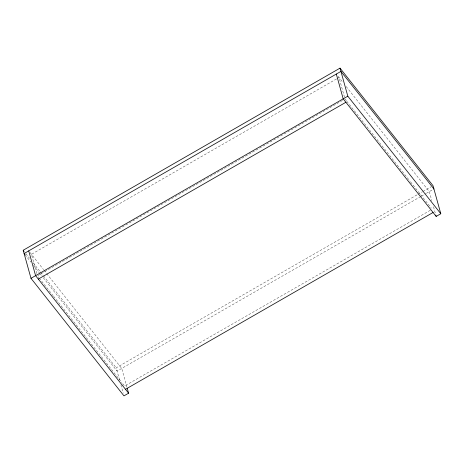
<?xml version="1.0" encoding="UTF-8"?>
<svg xmlns="http://www.w3.org/2000/svg" width="464" height="464" viewBox="0 0 464 464"><rect width="100%" height="100%" fill="white"/><g stroke="black" fill="none" stroke-linecap="round" stroke-linejoin="round"><path stroke-width="0.35" stroke-dasharray="2.32 1.74" d="M336.516 78.932L31.442 254.301L36.789 273.58M337.148 78.573L339.027 77.488L344.566 97.457M342.484 100.45L37.41 275.813L38.756 277.518M119.579 380.033L116.186 367.807L417.333 194.7M417.96 194.341L422.35 191.818M422.977 191.452L431.137 186.766M420.749 196.533L117.096 371.078L42.526 276.811M421.376 196.173L425.772 193.645M426.399 193.285L433.927 188.958M430.29 210.296L124.584 386.019L121.435 382.046M338.117 76.334L342.606 82.012M346.202 86.553L429.304 191.615L431.787 200.564M344.996 99.006L346.347 100.711M346.794 101.28L410.153 181.378M410.605 181.946L431.271 208.075M30.079 252.573L43.552 269.613M43.999 270.181L46.249 273.018M46.696 273.586L121.713 368.422L127.061 387.701M25.897 253.657L29.487 258.204M33.083 262.746L39.823 271.266M40.269 271.834L42.966 275.239M43.413 275.807L116.186 367.807M25.004 254.661L30.844 262.044M33.541 265.454L39.382 272.832M39.829 273.4L42.079 276.242M39.202 278.087L53.134 295.696M53.586 296.264L120.988 381.478M433.504 206.764L435.418 213.649M120.913 384.853L123.204 393.112"/><path stroke-width="0.7" d="M127.252 388.391L128.592 393.211L123.969 395.867L30.984 278.313L23.2 250.253L340.031 68.133L433.016 185.687L440.8 213.747L436.177 216.404L343.192 98.849L336.319 74.06M30.984 278.313L347.814 96.193L340.031 68.133M38.315 279.09L345.906 102.277M125.489 389.296L433.08 212.483M433.927 188.958L340.936 71.404L24.111 253.524L25.004 254.661M347.814 96.193L440.8 213.747M23.2 250.253L24.099 251.389M128.592 393.211L35.6 275.657L28.727 250.873M435.8 215.023L436.177 216.404"/></g></svg>
